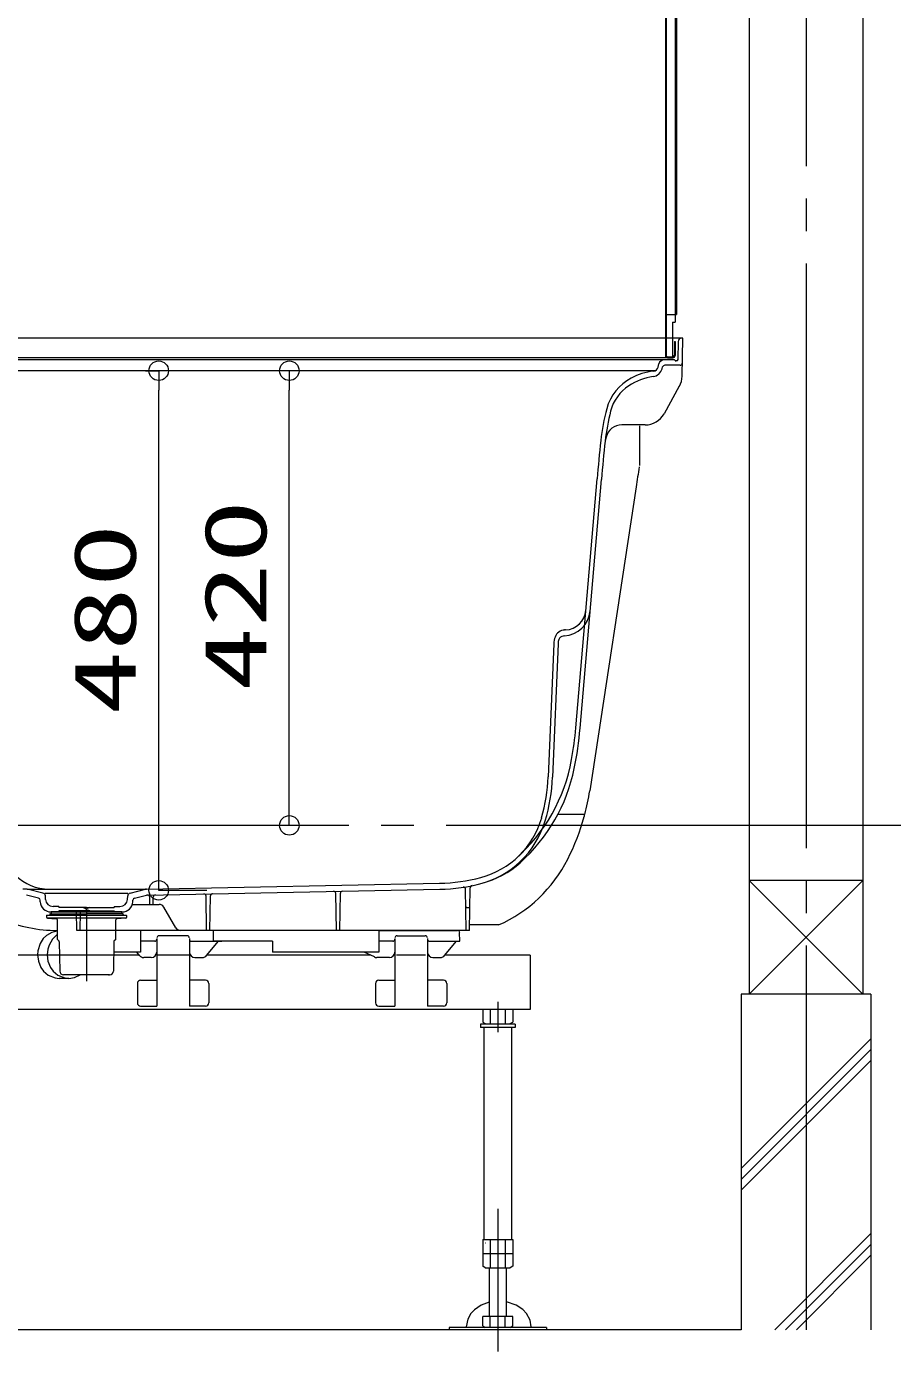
# Model space of a CAD drawing. Units: millimetres on the paper. Extents: x -305 to 305, y -152 to 152.
# Drawn here: x -199.11 to -172.43, y 14.89 to 55.69 of the extents above; entities that cross this region are included whole.
import ezdxf
from ezdxf.enums import TextEntityAlignment as Align

# ---------------------------------------------------------------- set-up
doc = ezdxf.new("R2010")
doc.units = ezdxf.units.MM
doc.linetypes.add('DASHED2', pattern=[3, 2, -1])
doc.linetypes.add('LONG_CHAIN', pattern=[21, 18, -1, 1, -1])
doc.layers.add('0-0_0', color=7, linetype='Continuous', lineweight=9)
doc.layers.add('0-1_VIEW0001', color=7, linetype='Continuous', lineweight=9)
doc.styles.add('ＭＳ ゴシック', font='')
doc.styles.get('ＭＳ ゴシック').set_extended_font_data('MS Gothic')

# ---------------------------------------------------------------- blocks, each defined once
blk = doc.blocks.new('_ORIGIN')
at = {"layer": '0-0_0'}
blk.add_line((0, 0), (-1, 0), dxfattribs=at)
blk.add_circle((0, 0), 0.5, dxfattribs=at)

msp = doc.modelspace()

# ---------------------------------------------------------------- linework, layer by layer
at = {"layer": '0-0_0'}
for p, q in [((-195.438, 45.091), (-195.034, 45.091)), ((-190.229, 45.091), (-191.011, 45.091)), ((-195.034, 29.691), (-195.034, 44.491)), ((-191.011, 31.691), (-191.011, 44.491)), ((-190.754, 31.091), (-191.011, 31.091)), ((-193.557, 29.091), (-195.034, 29.091))]:
    msp.add_line(p, q, dxfattribs=at)
at = {"layer": '0-1_VIEW0001'}
for p, q in [((-176.841, 111.391), (-176.841, 25.891)), ((-173.341, 111.391), (-173.341, 25.891)), ((-179.425, 97.358), (-179.425, 45.491)), ((-179.401, 97.358), (-179.401, 45.558)), ((-179.125, 97.341), (-179.125, 52.23)), ((-179.085, 97.401), (-179.085, 52.23)), ((-179.125, 53.225), (-179.125, 46.591)), ((-179.085, 53.225), (-179.085, 46.825)), ((-179.401, 46.825), (-179.125, 46.825)), ((-179.208, 46.591), (-179.125, 46.591)), ((-179.208, 46.591), (-179.208, 45.515)), ((-179.125, 46.825), (-179.085, 46.825)), ((-178.891, 46.091), (-204.475, 46.091)), ((-179.148, 45.991), (-179.148, 45.558)), ((-179.148, 45.991), (-179.125, 45.991)), ((-179.125, 45.991), (-179.125, 45.558)), ((-179.036, 45.441), (-179.026, 45.993)), ((-178.912, 44.925), (-178.891, 46.091)), ((-179.208, 45.491), (-206.091, 45.491)), ((-179.141, 45.425), (-205.98, 45.425)), ((-179.651, 45.202), (-179.625, 45.301)), ((-179.358, 45.515), (-179.208, 45.515)), ((-179.358, 45.491), (-179.191, 45.491)), ((-179.208, 45.515), (-179.191, 45.515)), ((-179.125, 45.408), (-179.115, 45.408)), ((-179.086, 45.391), (-179.108, 45.391)), ((-179.748, 45.091), (-205.788, 45.091)), ((-179.526, 45.154), (-179.511, 45.209)), ((-178.971, 45.258), (-179.447, 45.258)), ((-178.996, 44.612), (-179.466, 43.767)), ((-180.048, 43.425), (-180.766, 43.425)), ((-181.251, 43.046), (-181.281, 42.925)), ((-181.251, 43.046), (-181.281, 42.925)), ((-182.185, 34.1), (-181.529, 41.758)), ((-182.052, 34.088), (-181.396, 41.747)), ((-181.838, 38.166), (-181.838, 38.165)), ((-182.545, 36.924), (-182.574, 36.922)), ((-182.505, 37.109), (-182.53, 37.108)), ((-182.866, 36.685), (-183.033, 32.587)), ((-182.733, 36.68), (-182.9, 32.581)), ((-173.341, 29.391), (-176.841, 25.891)), ((-173.342, 29.391), (-176.841, 29.391)), ((-176.841, 29.391), (-173.341, 25.891)), ((-199.091, 29.128), (-199.216, 29.131)), ((-198.601, 29.009), (-199.091, 29.128)), ((-199.091, 29.128), (-195.425, 29.128)), ((-195.987, 28.991), (-198.529, 28.991)), ((-195.915, 29.009), (-195.443, 29.124)), ((-195.407, 29.128), (-186.38, 29.309)), ((-195.394, 28.945), (-186.376, 29.126)), ((-189.558, 27.858), (-189.578, 28.995)), ((-189.458, 27.858), (-189.438, 29)), ((-185.558, 27.858), (-185.58, 29.123)), ((-185.458, 27.858), (-185.435, 29.172)), ((-198.736, 28.853), (-199.108, 28.943)), ((-198.683, 28.741), (-198.686, 28.792)), ((-198.52, 28.813), (-198.525, 28.917)), ((-198.108, 28.591), (-198.287, 28.591)), ((-198.108, 28.591), (-198.108, 28.558)), ((-196.408, 28.591), (-196.408, 28.558)), ((-196.408, 28.591), (-196.23, 28.591)), ((-195.997, 28.813), (-195.991, 28.917)), ((-195.848, 28.658), (-195.021, 28.658)), ((-195.833, 28.741), (-195.831, 28.792)), ((-195.78, 28.853), (-195.408, 28.943)), ((-195.308, 28.658), (-195.312, 28.88)), ((-195.208, 28.658), (-195.204, 28.885)), ((-194.511, 27.941), (-194.877, 28.575)), ((-193.558, 27.858), (-193.577, 28.915)), ((-193.458, 27.858), (-193.44, 28.92)), ((-198.494, 28.308), (-198.494, 28.272)), ((-198.474, 28.241), (-197.258, 28.241)), ((-198.464, 28.239), (-198.189, 28.215)), ((-198.391, 28.351), (-198.391, 28.325)), ((-198.374, 28.368), (-197.258, 28.368)), ((-197.258, 28.425), (-198.35, 28.425)), ((-198.341, 28.368), (-198.341, 28.425)), ((-198.341, 28.425), (-197.258, 28.425)), ((-198.158, 28.181), (-198.158, 27.59)), ((-197.258, 28.558), (-198.108, 28.558)), ((-197.558, 27.858), (-197.568, 28.425)), ((-197.458, 27.858), (-197.448, 28.425)), ((-197.358, 28.558), (-197.258, 28.525)), ((-197.358, 28.458), (-197.258, 28.491)), ((-197.158, 28.558), (-197.258, 28.525)), ((-197.258, 28.558), (-196.408, 28.558)), ((-197.158, 28.458), (-197.258, 28.491)), ((-197.258, 28.458), (-196.408, 28.458)), ((-197.258, 28.425), (-196.166, 28.425)), ((-196.175, 28.425), (-197.258, 28.425)), ((-196.142, 28.368), (-197.258, 28.368)), ((-197.258, 28.325), (-196.038, 28.325)), ((-197.258, 28.241), (-196.042, 28.241)), ((-196.408, 28.458), (-196.408, 28.425)), ((-196.358, 27.59), (-196.358, 28.181)), ((-196.052, 28.239), (-196.328, 28.215)), ((-196.175, 28.368), (-196.175, 28.425)), ((-196.125, 28.351), (-196.125, 28.325)), ((-196.021, 28.272), (-196.021, 28.308)), ((-185.458, 27.858), (-197.558, 27.858)), ((-193.358, 27.858), (-195.591, 27.858)), ((-188.258, 27.858), (-185.829, 27.858)), ((-198.147, 27.565), (-198.112, 27.534)), ((-198.101, 27.51), (-198.085, 26.606)), ((-196.415, 27.51), (-196.431, 26.606)), ((-196.369, 27.565), (-196.404, 27.534)), ((-195.159, 27.525), (-195.591, 27.525)), ((-195.091, 27.605), (-195.091, 25.525)), ((-194.156, 27.691), (-195.025, 27.691)), ((-194.091, 27.605), (-194.091, 25.525)), ((-194.024, 27.525), (-193.258, 27.525)), ((-193.561, 27.084), (-193.191, 27.525)), ((-193.258, 27.525), (-193.091, 27.525)), ((-187.826, 27.525), (-188.258, 27.525)), ((-187.758, 27.605), (-187.758, 25.525)), ((-187.693, 27.691), (-186.824, 27.691)), ((-186.758, 27.605), (-186.758, 25.525)), ((-186.691, 27.525), (-185.925, 27.525)), ((-186.228, 27.084), (-185.858, 27.525)), ((-198.768, 27.091), (-204.097, 27.091)), ((-195.628, 27.091), (-196.423, 27.091)), ((-195.622, 27.084), (-195.712, 27.191)), ((-195.391, 27.025), (-195.494, 27.025)), ((-195.325, 27.025), (-195.391, 27.025)), ((-195.262, 27.025), (-195.325, 27.025)), ((-194.091, 27.091), (-195.091, 27.091)), ((-193.92, 27.025), (-193.858, 27.025)), ((-193.858, 27.025), (-193.791, 27.025)), ((-193.791, 27.025), (-193.689, 27.025)), ((-188.495, 27.091), (-193.555, 27.091)), ((-188.386, 27.04), (-188.71, 27.191)), ((-188.058, 27.025), (-188.316, 27.025)), ((-187.991, 27.025), (-188.058, 27.025)), ((-187.929, 27.025), (-187.991, 27.025)), ((-186.811, 27.091), (-187.705, 27.091)), ((-186.458, 27.025), (-186.355, 27.025)), ((-183.591, 27.091), (-186.222, 27.091)), ((-183.591, 27.091), (-183.591, 25.425)), ((-197.808, 26.38), (-198.103, 26.38)), ((-196.548, 26.491), (-197.968, 26.491)), ((-196.577, 26.491), (-197.258, 26.491)), ((-196.577, 26.491), (-196.548, 26.491)), ((-195.691, 26.225), (-195.691, 25.625)), ((-195.591, 26.325), (-195.091, 26.325)), ((-193.591, 26.325), (-194.091, 26.325)), ((-193.491, 26.225), (-193.491, 25.625)), ((-188.358, 26.225), (-188.358, 25.625)), ((-188.258, 26.325), (-187.758, 26.325)), ((-186.258, 26.325), (-186.758, 26.325)), ((-186.158, 26.225), (-186.158, 25.625)), ((-173.091, 25.891), (-177.091, 25.891)), ((-177.091, 25.891), (-177.091, 15.558)), ((-173.091, 25.891), (-173.091, 15.558)), ((-183.591, 25.425), (-204.825, 25.425)), ((-195.591, 25.525), (-195.091, 25.525)), ((-193.591, 25.525), (-194.091, 25.525)), ((-188.258, 25.525), (-187.758, 25.525)), ((-186.258, 25.525), (-186.758, 25.525)), ((-185.053, 25.425), (-185.053, 25.037)), ((-184.822, 25.425), (-184.822, 24.971)), ((-184.361, 25.425), (-184.361, 24.971)), ((-184.13, 25.425), (-184.13, 25.037)), ((-185.125, 24.971), (-185.125, 24.871)), ((-184.058, 24.971), (-185.125, 24.971)), ((-185.053, 25.037), (-184.975, 24.991)), ((-184.975, 24.991), (-184.975, 24.971)), ((-184.208, 24.991), (-184.13, 25.037)), ((-184.208, 24.991), (-184.208, 24.971)), ((-185.015, 24.871), (-185.015, 18.338)), ((-184.168, 24.871), (-184.168, 18.338)), ((-177.091, 20.522), (-173.091, 24.522)), ((-177.091, 20.189), (-173.091, 24.189)), ((-177.091, 19.855), (-173.091, 23.855)), ((-176.056, 15.558), (-173.091, 18.522)), ((-185.053, 18.338), (-184.13, 18.338)), ((-185.053, 18.338), (-185.053, 17.517)), ((-184.975, 18.238), (-184.965, 18.238)), ((-184.822, 18.338), (-184.822, 17.471)), ((-184.361, 18.338), (-184.361, 17.471)), ((-184.13, 18.338), (-184.13, 17.517)), ((-175.723, 15.558), (-173.091, 18.189)), ((-185.053, 17.905), (-184.13, 17.905)), ((-175.389, 15.558), (-173.091, 17.856)), ((-184.975, 17.471), (-185.053, 17.517)), ((-184.975, 17.471), (-184.208, 17.471)), ((-184.858, 17.471), (-184.858, 15.968)), ((-184.325, 15.968), (-184.325, 17.471)), ((-184.13, 17.517), (-184.208, 17.471)), ((-184.13, 15.968), (-185.053, 15.968)), ((-185.053, 15.68), (-185.053, 15.968)), ((-184.822, 15.635), (-184.822, 15.968)), ((-184.361, 15.635), (-184.361, 15.968)), ((-184.13, 15.68), (-184.13, 15.968)), ((-177.091, 15.558), (-248.925, 15.558)), ((-186.091, 15.635), (-186.091, 15.558)), ((-183.091, 15.635), (-186.091, 15.635)), ((-183.091, 15.558), (-186.091, 15.558)), ((-185.053, 15.68), (-184.975, 15.635)), ((-184.208, 15.635), (-184.13, 15.68)), ((-183.091, 15.635), (-183.091, 15.558))]:
    msp.add_line(p, q, dxfattribs=at)
at = {"layer": '0-1_VIEW0001', "linetype": 'LONG_CHAIN'}
for p, q in [((-175.091, 111.391), (-175.091, 15.558)), ((-147.18, 31.091), (-265.841, 31.091)), ((-197.258, 28.46), (-197.258, 26.295)), ((-198.881, 27.108), (-195.86, 27.108)), ((-184.591, 25.653), (-184.591, 24.724)), ((-184.591, 19.279), (-184.591, 14.891))]:
    msp.add_line(p, q, dxfattribs=at)
at = {"layer": '0-1_VIEW0001', "color": 2}
for p, q in [((-180.225, 43.391), (-180.225, 42.171)), ((-180.329, 41.514), (-181.756, 32.154)), ((-181.908, 31.425), (-182.74, 31.425)), ((-181.925, 31.425), (-181.925, 31.361)), ((-195.591, 27.858), (-195.591, 27.191)), ((-193.358, 27.858), (-193.358, 27.525)), ((-188.258, 27.858), (-188.258, 27.191)), ((-184.568, 28.025), (-185.455, 28.025)), ((-191.525, 27.525), (-193.358, 27.525)), ((-191.525, 27.525), (-191.525, 27.191)), ((-195.591, 27.191), (-196.425, 27.191)), ((-188.258, 27.191), (-191.525, 27.191))]:
    msp.add_line(p, q, dxfattribs=at)
at = {"layer": '0-1_VIEW0001', "linetype": 'DASHED2'}
msp.add_line((-185.538, 28.558), (-185.479, 28.558), dxfattribs=at)
at = {"layer": '0-1_VIEW0001'}
for points in [[(-198.478, 28.325), (-198.391, 28.325), (-197.258, 28.325)], [(-197.258, 28.458), (-198.108, 28.458), (-198.108, 28.425)], [(-198.158, 27.834), (-198.33, 27.793), (-198.494, 27.697), (-198.59, 27.605), (-198.688, 27.455), (-198.758, 27.233), (-198.768, 27.108), (-198.743, 26.911), (-198.663, 26.715), (-198.579, 26.6), (-198.438, 26.479), (-198.224, 26.392), (-198.103, 26.38)], [(-185.925, 27.525), (-185.758, 27.525), (-185.763, 27.793)], [(-198.158, 27.727), (-198.308, 27.587), (-198.413, 27.408), (-198.454, 27.278), (-198.472, 27.108), (-198.447, 26.911), (-198.367, 26.715), (-198.284, 26.6), (-198.142, 26.479), (-197.928, 26.392), (-197.808, 26.38), (-197.63, 26.406), (-197.454, 26.491)], [(-186.587, 27.025), (-186.525, 27.025), (-186.458, 27.025)], [(-184.058, 24.971), (-184.058, 24.871), (-185.125, 24.871)], [(-184.858, 16.411), (-185.102, 16.32), (-185.311, 16.175), (-185.419, 16.056), (-185.516, 15.882), (-185.56, 15.648), (-185.559, 15.635)], [(-183.56, 15.635), (-183.56, 15.648), (-183.594, 15.856), (-183.704, 16.063), (-183.821, 16.187), (-184.019, 16.321), (-184.325, 16.425)]]:
    msp.add_lwpolyline(points, dxfattribs=at)
for centre, radius, start, end in [((-178.927, 45.991), 0.1, 90, 179), ((-179.464, 45.258), 0.167, 90, 165), ((-179.358, 45.558), 0.0667, 180, 270), ((-179.358, 45.558), 0.0667, 180, 270), ((-179.358, 45.558), 0.0433, 180, 270), ((-179.191, 45.558), 0.0433, 270, 0), ((-179.191, 45.558), 0.0667, 270, 0), ((-179.141, 45.408), 0.0167, 0, 90), ((-179.108, 45.408), 0.0167, 180, 270), ((-179.086, 45.441), 0.05, 270, 359), ((-178.971, 45.325), 0.0667, 270, 359), ((-179.548, 43.094), 1.833, 97.9593, 123.2291), ((-179.548, 43.094), 2, 97.0053, 117.8081), ((-179.848, 45.24), 0.333, 277.9593, 345), ((-179.812, 45.245), 0.167, 277.0053, 345), ((-179.447, 45.191), 0.0667, 90, 165), ((-179.578, 44.936), 0.667, 330.9253, 359), ((-179.781, 43.537), 1.5, 117.808, 165.1522), ((-179.822, 43.513), 1.333, 123.2291, 165.523), ((-174.787, 42.213), 6.667, 165.1522, 173.7457), ((-174.787, 42.213), 6.533, 165.523, 173.7457), ((-180.048, 44.091), 0.667, 270, 330.9253), ((-180.766, 42.925), 0.5, 90, 165.9214), ((-131.712, 37.492), 50, 173.7457, 175.1053), ((-131.712, 37.492), 49.867, 173.7457, 175.1053), ((-182.59, 37.773), 0.85, 273, 355.1053), ((-182.539, 37.775), 0.667, 273, 355.1053), ((-182.2, 36.658), 0.667, 159.4784, 177.6732), ((-182.512, 36.775), 0.333, 93, 159.4784), ((-182.2, 36.658), 0.533, 162.6936, 177.6732), ((-182.566, 36.772), 0.15, 93, 162.6936), ((-192.813, 35.01), 10.667, 349.783, 355.1053), ((-192.813, 35.01), 10.8, 348.4309, 355.1053), ((-187.564, 34.064), 5.333, 311.437, 349.783), ((-187.457, 33.913), 5.333, 311.8845, 348.4309), ((-188.362, 32.803), 5.333, 343.9199, 357.6732), ((-188.362, 32.803), 5.467, 343.2759, 357.6732), ((-185.856, 32.05), 2.85, 283.6755, 343.2759), ((-185.799, 32.065), 2.667, 284.9249, 343.9199), ((-198.403, 30.628), 1.5, 182.3268, 270), ((-185.799, 32.065), 2.85, 284.9249, 311.8845), ((-186.486, 34.641), 5.333, 271.1458, 284.9249), ((-198.625, 28.912), 0.1, 3, 76.3408), ((-195.891, 28.912), 0.1, 103.6592, 177), ((-195.403, 28.962), 0.167, 91.1458, 103.6592), ((-193.643, 28.914), 0.0667, 1, 91.1458), ((-193.373, 28.919), 0.0667, 91.1458, 179), ((-189.645, 28.994), 0.0667, 1, 91.1458), ((-189.372, 28.999), 0.0667, 91.1458, 179), ((-186.486, 34.641), 5.517, 271.1458, 284.9249), ((-185.647, 29.121), 0.0667, 1, 98.6459), ((-185.369, 29.171), 0.0667, 101.5473, 179), ((-198.752, 28.788), 0.0667, 3, 76.3408), ((-198.35, 28.758), 0.333, 183, 270), ((-198.287, 28.825), 0.233, 183, 270), ((-196.23, 28.825), 0.233, 270, 357), ((-196.166, 28.758), 0.333, 270, 357), ((-195.764, 28.788), 0.0667, 103.6592, 177), ((-195.392, 28.879), 0.0667, 91.1458, 103.6592), ((-195.379, 28.879), 0.0667, 1, 91.1458), ((-195.137, 28.884), 0.0667, 91.1458, 179), ((-195.021, 28.491), 0.167, 30, 90), ((-198.478, 28.308), 0.0167, 90, 180), ((-198.461, 28.272), 0.0333, 180, 265), ((-198.374, 28.351), 0.0167, 90, 180), ((-198.191, 28.181), 0.0333, 0, 85), ((-196.325, 28.181), 0.0333, 95, 180), ((-196.142, 28.351), 0.0167, 0, 90), ((-196.055, 28.272), 0.0333, 275, 0), ((-196.038, 28.308), 0.0167, 0, 90), ((-194.367, 28.025), 0.167, 210, 270), ((-185.829, 27.791), 0.0667, 1, 90), ((-198.125, 27.59), 0.0333, 180, 228.7246), ((-198.134, 27.509), 0.0333, 1, 48.7246), ((-196.382, 27.509), 0.0333, 131.2754, 179), ((-196.391, 27.59), 0.0333, 311.2754, 0), ((-195.159, 27.591), 0.0667, 270, 359.5), ((-195.025, 27.625), 0.0667, 90, 179.5), ((-194.158, 27.625), 0.0667, 0.5, 90), ((-194.024, 27.591), 0.0667, 180.5, 270), ((-187.826, 27.591), 0.0667, 270, 359.5), ((-187.692, 27.625), 0.0667, 90, 179.5), ((-186.824, 27.625), 0.0667, 0.5, 90), ((-186.691, 27.591), 0.0667, 180.5, 270), ((-195.494, 27.191), 0.167, 220, 270), ((-195.262, 27.191), 0.167, 270, 359.5), ((-193.92, 27.191), 0.167, 180.5, 270), ((-193.689, 27.191), 0.167, 270, 320), ((-188.316, 27.191), 0.167, 245, 270), ((-187.929, 27.191), 0.167, 270, 359.5), ((-186.587, 27.191), 0.167, 180.5, 270), ((-186.355, 27.191), 0.167, 270, 320), ((-197.968, 26.608), 0.117, 181, 270), ((-196.548, 26.608), 0.117, 270, 359), ((-195.591, 26.225), 0.1, 90, 180), ((-193.591, 26.225), 0.1, 0, 90), ((-188.258, 26.225), 0.1, 90, 180), ((-186.258, 26.225), 0.1, 0, 90), ((-195.591, 25.625), 0.1, 180, 270), ((-193.591, 25.625), 0.1, 270, 0), ((-188.258, 25.625), 0.1, 180, 270), ((-186.258, 25.625), 0.1, 270, 0)]:
    msp.add_arc(centre, radius, start, end, dxfattribs=at)
at = {"layer": '0-1_VIEW0001', "color": 2}
for centre, radius, start, end in [((-132.498, 34.225), 48.383, 170.5973, 171.3347), ((-188.627, 33.202), 6.95, 345.1877, 351.3347), ((-188.627, 33.202), 6.95, 333.0602, 344.6436), ((-186.353, 32.046), 4.4, 293.939, 333.0602), ((-198.195, 32.025), 4.167, 246.304, 270.511)]:
    msp.add_arc(centre, radius, start, end, dxfattribs=at)
at = {"layer": '0-1_VIEW0001', "linetype": 'DASHED2'}
for centre, start, end in [((-185.538, 28.591), 181, 270), ((-185.479, 28.591), 270, 359)]:
    msp.add_arc(centre, 0.0333, start, end, dxfattribs=at)

# ---------------------------------------------------------------- block references
at = {"layer": '0-0_0', "xscale": 0.6, "yscale": 0.6}
for p, rotation in [((-195.034, 45.091), 90), ((-191.011, 45.091), 90), ((-191.011, 31.091), 270), ((-195.034, 29.091), 270)]:
    msp.add_blockref('_ORIGIN', p, dxfattribs=dict(at, rotation=rotation))

# ---------------------------------------------------------------- texts
at = {"layer": '0-0_0', "style": 'ＭＳ ゴシック', "width": 1.5}
for s, p in [('420', (-191.141, 35.235)), ('480', (-195.164, 34.502))]:
    msp.add_text(s, height=1.921, rotation=90, dxfattribs=at).set_placement(p, align=Align.BOTTOM_LEFT)

doc.saveas('drawing.dxf')
